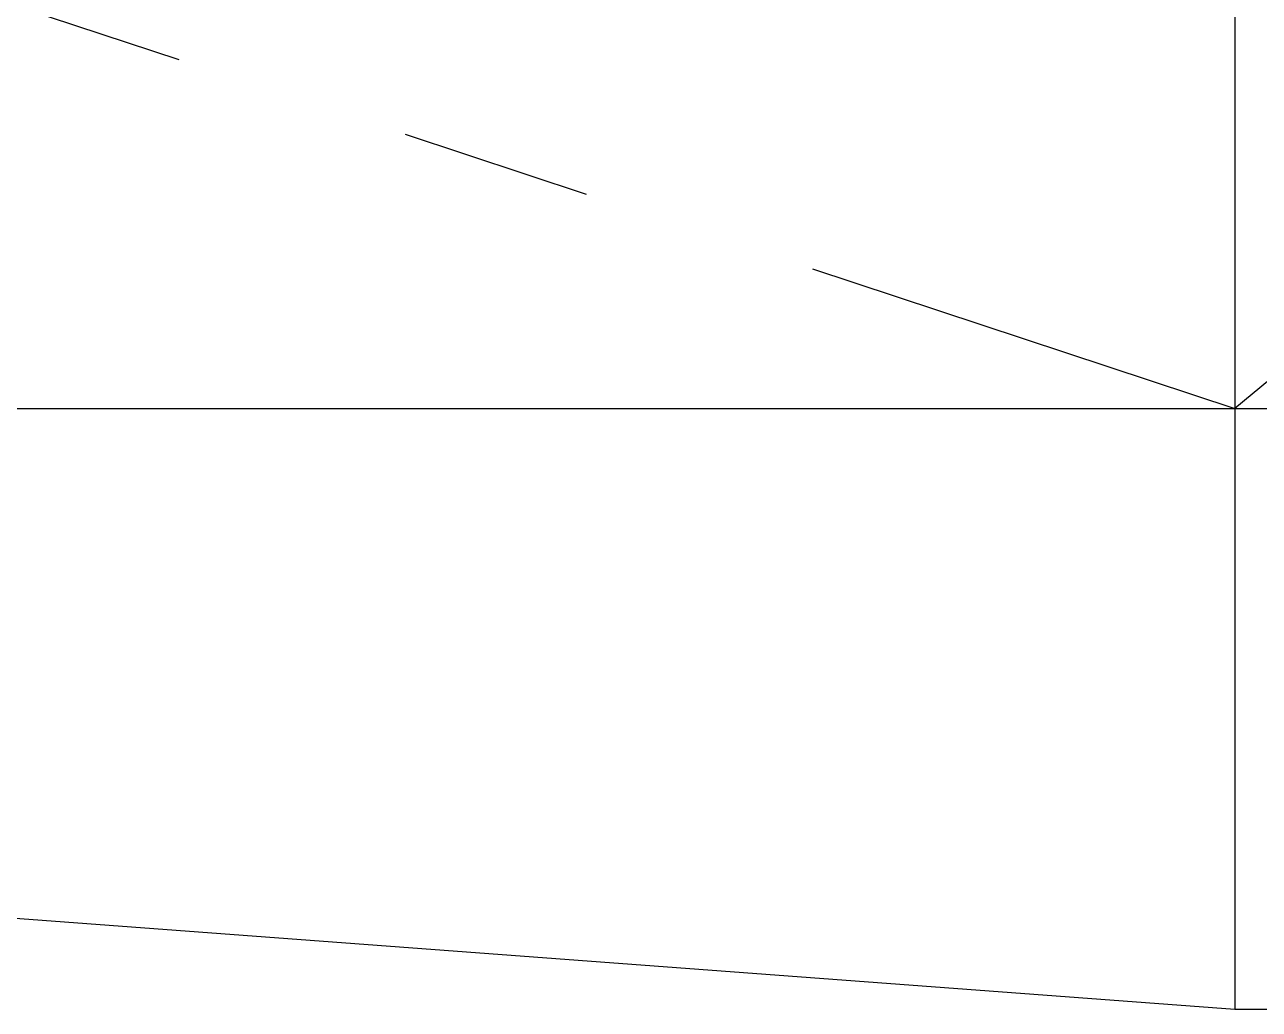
# Model space of a CAD drawing. Extents: x -22909.9 to -22897.8, y -4.7 to 4.1.
# Drawn here: x -22907.153 to -22906.505, y -0.1 to 0.416 of the extents above; entities that cross this region are included whole.
import ezdxf

# ---------------------------------------------------------------- set-up
doc = ezdxf.new("R2010")
doc.units = 0
doc.header["$LTSCALE"] = 0.5
doc.header["$MEASUREMENT"] = 0
doc.linetypes.add('DASHDOT', pattern=[1, 0.5, -0.25, 0, -0.25])
doc.layers.add('DIB-018', color=6, linetype='CONTINUOUS')
doc.layers.add('DIB-065', color=4, linetype='CONTINUOUS')

msp = doc.modelspace()

# ---------------------------------------------------------------- linework, layer by layer
at = {"layer": 'DIB-018'}
for p, q in [((-22906.51831, 1.42952), (-22906.51831, -0.10048)), ((-22907.879, 0.21452), (-22900.54231, 0.21452))]:
    msp.add_line(p, q, dxfattribs=at)
at = {"layer": 'DIB-018', "linetype": 'DASHDOT'}
for p in [(-22905.43831, 1.11452), (-22907.879, 0.66452)]:
    msp.add_line(p, (-22906.51831, 0.21452), dxfattribs=at)
at = {"layer": 'DIB-065'}
for p, q in [((-22907.72414, -0.01048), (-22906.51831, -0.10048)), ((-22906.51831, -0.10048), (-22901.54131, -0.10048))]:
    msp.add_line(p, q, dxfattribs=at)

doc.saveas('drawing.dxf')
